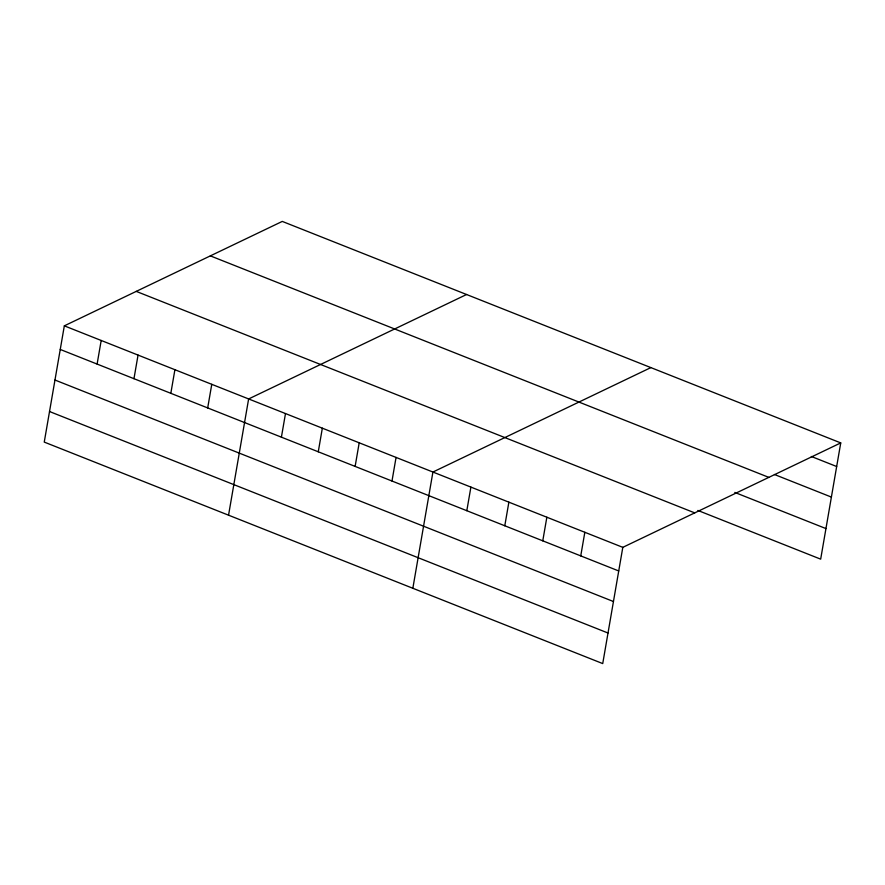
<?xml version="1.0" encoding="UTF-8"?>
<svg xmlns="http://www.w3.org/2000/svg" width="885" height="885" viewBox="0 0 885 885"><rect width="100%" height="100%" fill="white"/><g stroke="black" fill="none" stroke-linecap="round" stroke-linejoin="round"><path stroke-width="1.33" d="M840.75 442.909L282.271 221.416L64.328 325.846L44.25 442.091L602.729 663.584L622.808 547.35L840.75 442.909L820.672 559.154L697.878 510.446M97.107 364.078L101.189 340.471M133.967 378.691L138.049 355.084M170.827 393.316L174.909 369.709M207.687 407.93L211.769 384.322M228.551 515.181L248.63 398.947L466.572 294.506M281.408 437.168L285.49 413.56M318.268 451.792L322.339 428.185M355.128 466.406L359.199 442.799M391.989 481.031L396.06 457.423M412.841 588.282L432.92 472.037L650.873 367.596M466.815 510.711L470.897 487.104M504.793 525.767L508.875 502.16M542.77 540.835L546.853 517.227M580.748 555.891L584.83 532.283M811.357 456.483L836.668 466.517M774.43 474.493L831.391 497.082M210.353 255.876L768.833 477.38M734.804 492.436L825.948 528.577M136.246 291.386L694.725 512.88M64.328 325.846L622.808 547.35M60.246 349.453L618.726 570.958M54.97 380.03L613.449 601.523M49.527 411.525L608.006 633.018"/></g></svg>
